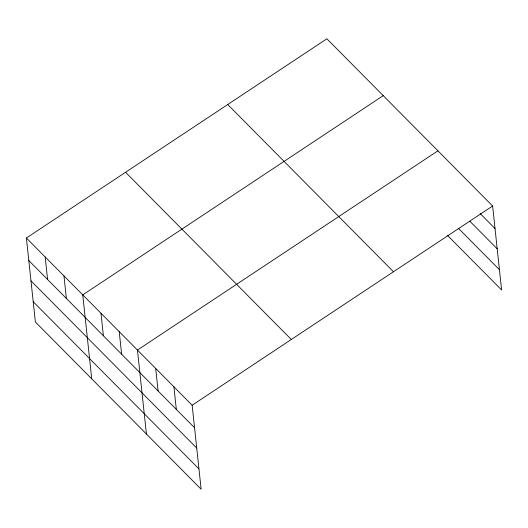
<?xml version="1.0" encoding="UTF-8"?>
<svg xmlns="http://www.w3.org/2000/svg" width="528" height="528" viewBox="0 0 528 528"><rect width="100%" height="100%" fill="white"/><g stroke="black" fill="none" stroke-linecap="round" stroke-linejoin="round"><path stroke-width="0.79" d="M26.4 238.016L192.152 405.24L201.128 489.212L35.376 321.994L26.4 238.016L326.872 38.788L492.624 206.006L501.6 289.984L447.473 235.376M383.229 95.641L82.757 294.875L91.733 378.847M437.93 150.823L137.452 350.057L146.428 434.029M192.152 405.24L492.624 206.006M480.216 213.589L495.033 228.532M469.854 221.219L497.198 248.813M458.41 228.32L499.435 269.702M227.72 104.531L393.472 271.755M125.558 172.273L291.311 339.491M28.809 260.542L194.561 427.766M30.974 280.823L196.726 448.041M33.205 301.712L198.957 468.937M173.917 386.846L176.326 409.372M155.687 368.452L158.096 390.977M119.222 331.663L121.631 354.189M100.987 313.269L103.396 335.795M63.974 275.92L66.376 298.445M45.184 256.971L47.593 279.497"/></g></svg>
